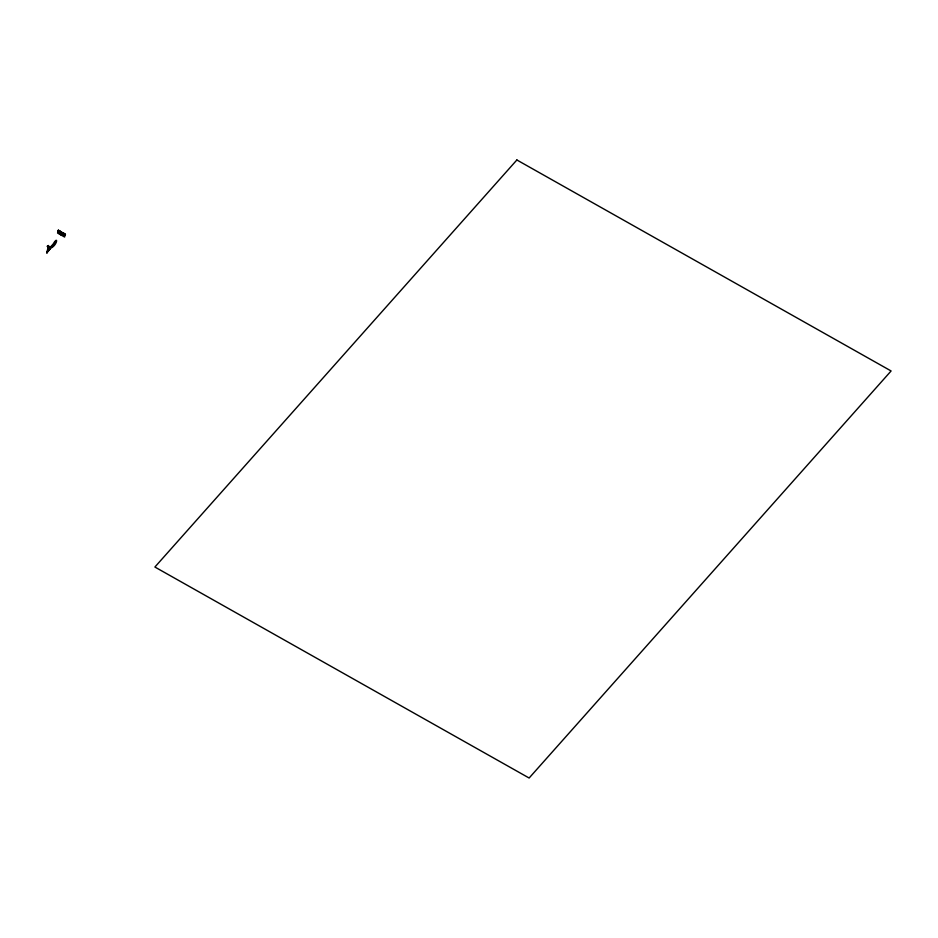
<?xml version="1.0" encoding="UTF-8"?>
<svg xmlns="http://www.w3.org/2000/svg" width="938" height="938" viewBox="0 0 938 938"><rect width="100%" height="100%" fill="white"/><g stroke="black" fill="none" stroke-linecap="round" stroke-linejoin="round"><path stroke-width="1.41" d="M58.285 230.127L58.332 230.654M65.437 234.676L64.663 233.89L65.437 234.5M64.687 234.652L64.699 234.078M60.736 231.522C60.888 232.706 60.618 231.85 60.864 231.721M47.768 246.155L48.143 246.506M46.9 253.154L48.377 245.557L47.123 246.342L49.104 247.456L48.377 245.557A2.837 1.735 42.2 0 1 48.248 246.729L48.248 246.729M49.808 249.004L50.793 247.151L48.53 250.681L49.937 248.359M46.97 252.814L51.813 246.764M51.942 246.119C58.637 233.75 57.746 244.361 51.578 247.738M54.486 243.857L55.459 242.016L53.196 245.545L54.603 243.212M58.015 230.936L57.593 233.07L64.616 237.033L65.039 234.899L58.015 230.936L61.111 235.051L65.015 235.004M58.332 230.42L58.179 230.689M58.262 232.483L59.059 232.694L58.308 232.026M58.613 231.229L58.66 230.338M58.684 231.147L58.824 230.431L58.449 231.135M61.756 232.73L62.295 233.304L61.802 232.225L62.225 232.636M61.732 232.87L61.779 232.366M62.823 233.07L63.526 233.879M63.667 233.163C63.069 235.004 62.166 231.369 63.092 233.562M63.737 234.394L64.394 235.989L61.838 234.547L63.725 234.488M57.933 230.725L59.786 230.971L59.657 231.815L59.387 230.865M47.51 250.282L52.176 245.146M48.424 246.717L48.905 247.128L48.483 246.624A1.559 0.95 42.2 0 0 48.577 246.143L48.577 246.143M64.183 234.207L64.077 233.398L63.62 233.937M59.821 231.651C60.97 230.373 59.411 233.14 59.786 230.971M59.035 231.311L58.719 230.642M59.469 230.912L59.246 231.58L58.285 230.924M61.849 232.425L62.131 232.859M47.263 251.267L47.146 251.9M64.276 234.301L64.101 233.75M63.303 233.75L65.062 234.453M59.2 231.932L60.009 232.389M64.335 233.539L64.452 234.512M51.602 246.671L52.165 245.991L51.602 246.671M58.906 233.187L59.774 233.843L58.965 233.14M59.88 233.07L60.747 233.726L59.938 233.023M516.873 159.976L154.899 567.033L529.126 778.024L891.1 370.967L516.873 159.976"/></g></svg>
